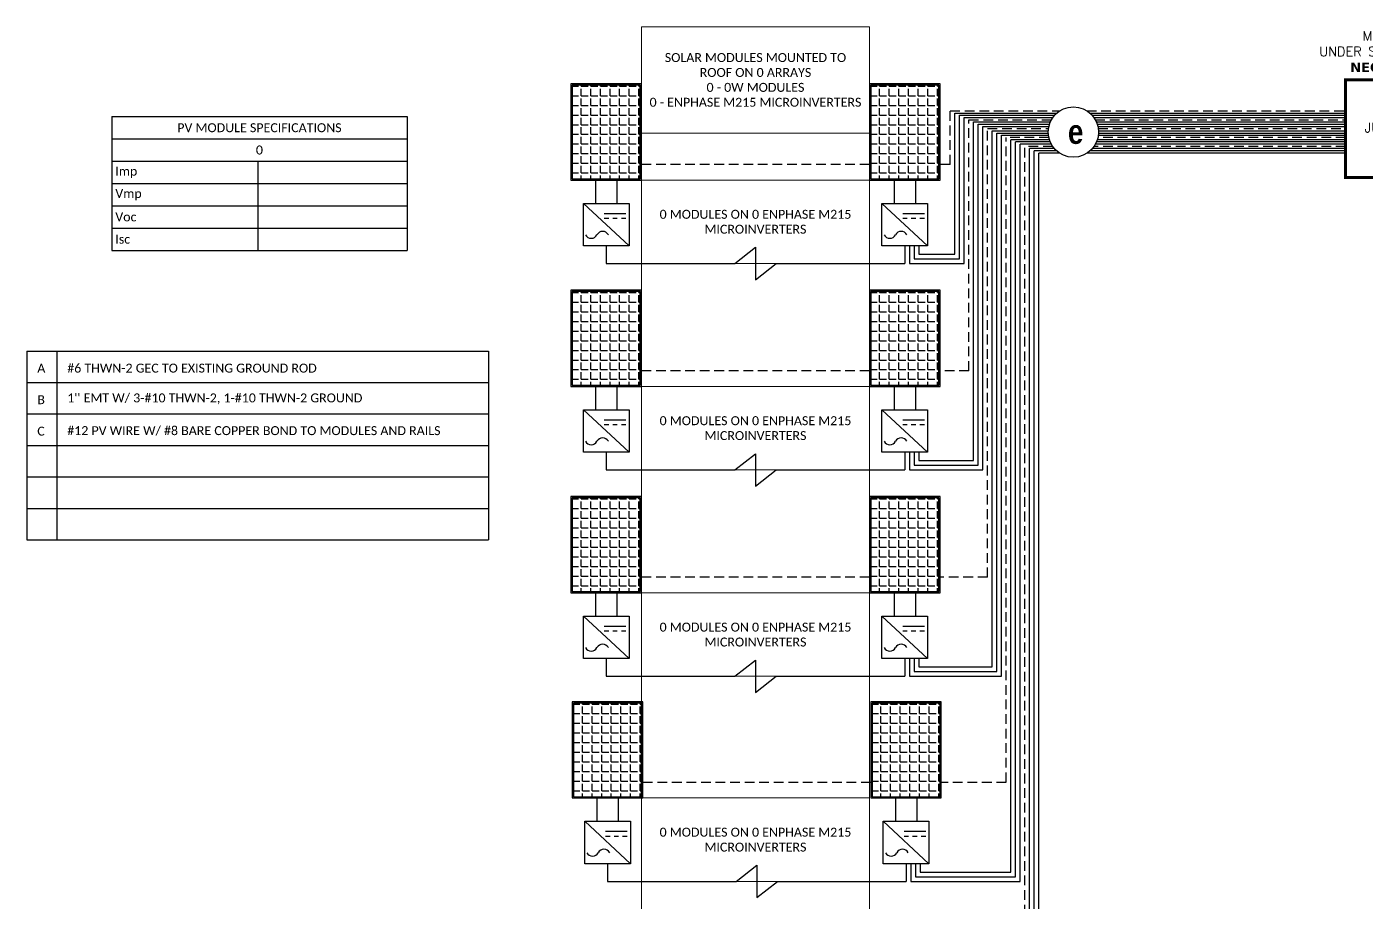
# Model space of a CAD drawing. Header units: feet. Extents: x 14492 to 15290, y 16026 to 16618.
# Drawn here: x 14492 to 15010, y 16280 to 16618 of the extents above; entities that cross this region are included whole.
import ezdxf

# ---------------------------------------------------------------- set-up
doc = ezdxf.new("R2010")
doc.units = ezdxf.units.FT
doc.header["$MEASUREMENT"] = 0
doc.linetypes.add('HIDDEN', pattern=[0.375, 0.25, -0.125])
doc.styles.add('ONE LINE TXT', font='techb___.ttf')
doc.styles.get("Standard").update_dxf_attribs({"font": 'simplex.shx'})

# ---------------------------------------------------------------- blocks, each defined once
blk = doc.blocks.new('*T23')
at = {"layer": 'Defpoints', "color": 8, "linetype": 'ByBlock', "lineweight": 0, "transparency": 16777216}
for p, q in [((0, 0), (88.16, 0)), ((0, 0), (0, -409.45)), ((88.16, 0), (88.16, -409.45)), ((0, -41.08), (88.16, -41.08)), ((0, -59.24), (88.16, -59.24)), ((0, -91.46), (88.16, -91.46)), ((0, -138.99), (88.16, -138.99)), ((0, -171.21), (88.16, -171.21)), ((0, -218.74), (88.16, -218.74)), ((0, -250.97), (88.16, -250.97)), ((0, -297.99), (88.16, -297.99)), ((0, -330.21), (88.16, -330.21)), ((0, -377.23), (88.16, -377.23)), ((0, -409.45), (88.16, -409.45))]:
    blk.add_line(p, q, dxfattribs=at)
at = {"color": 0, "linetype": 'Continuous', "transparency": 16777216, "char_height": 3.4544, "width": 83.574, "attachment_point": 5}
for s, insert in [('{\\fCalibri|b0|i0|c0;SOLAR MODULES MOUNTED TO ROOF ON 0 ARRAYS^J0 - 0W MODULES^J0 - ENPHASE M215 MICROINVERTERS', (44.08, -20.54)), ('{\\fCalibri|b0|i0|c0;', (44.08, -50.16)), ('{\\fCalibri|b0|i0|c0;0 MODULES ON 0 ENPHASE M215 MICROINVERTERS', (44.08, -75.35)), ('{\\fCalibri|b0|i0|c0;', (44.08, -115.23)), ('{\\fCalibri|b0|i0|c0;0 MODULES ON 0 ENPHASE M215 MICROINVERTERS', (44.08, -155.1)), ('{\\fCalibri|b0|i0|c0;', (44.08, -194.98)), ('{\\fCalibri|b0|i0|c0;0 MODULES ON 0 ENPHASE M215 MICROINVERTERS', (44.08, -234.86)), ('{\\fCalibri|b0|i0|c0;', (44.08, -274.48)), ('{\\fCalibri|b0|i0|c0;0 MODULES ON 0 ENPHASE M215 MICROINVERTERS', (44.08, -314.1)), ('{\\fCalibri|b0|i0|c0;', (44.08, -353.72)), ('{\\fCalibri|b0|i0|c0;0 MODULES ON 0 ENPHASE M215 MICROINVERTERS', (44.08, -393.34))]:
    blk.add_mtext(s, dxfattribs=dict(at, insert=insert))
blk = doc.blocks.new('8x8box')
at = {"lineweight": 50, "const_width": 1.19}
blk.add_lwpolyline([(37.78, 0), (0, 0), (0, 37.78), (37.78, 37.78)], close=True, dxfattribs=at)
at = {"color": 1, "char_height": 3.6576, "attachment_point": 5}
for s, width, insert in [(' \\PMOUNTED \\PUNDER SOLAR MODULE\\P{\\fVerdana|b1|i0|c0|p34;NEC 690.34}', 73.0127, (18.01, 51.7)), ('8"x8"  JUNCTION BOX ', 0.4767, (19.03, 19.26))]:
    blk.add_mtext_dynamic_manual_height_columns(s, width=width, gutter_width=7.17, heights=[0], dxfattribs=dict(at, insert=insert))
blk = doc.blocks.new('*T24')
at = {"linetype": 'ByBlock', "lineweight": -2, "transparency": 16777216}
for p, q in [((0, 0), (178.52, 0)), ((0, 0), (0, -72.97)), ((11.58, 0), (11.58, -72.97)), ((178.52, 0), (178.52, -72.97)), ((0, -12.11), (178.52, -12.11)), ((0, -24.28), (178.52, -24.28)), ((0, -36.46), (178.52, -36.46)), ((0, -48.64), (178.52, -48.64)), ((0, -60.81), (178.52, -60.81)), ((0, -72.97), (178.52, -72.97))]:
    blk.add_line(p, q, dxfattribs=at)
at = {"color": 0, "linetype": 'Continuous', "transparency": 16777216, "char_height": 3.4544, "attachment_point": 7}
for s, insert, width in [('{\\fCalibri|b0|i0|c0;A', (4.06, -8.36), 3.4544), ('{\\fCalibri|b0|i0|c0;#6 THWN-2 GEC TO EXISTING GROUND ROD', (15.65, -8.36), 158.8095), ('{\\fCalibri|b0|i0|c0;B', (4.06, -20.53), 3.4544), ("{\\fCalibri|b0|i0|c0;1'' EMT W/ 3-#10 THWN-2, 1-#10 THWN-2 GROUND", (15.65, -20.53), 158.8095), ('{\\fCalibri|b0|i0|c0;C', (4.06, -32.71), 3.4544), ('{\\fCalibri|b0|i0|c0;#12 PV WIRE W/ #8 BARE COPPER BOND TO MODULES AND RAILS', (15.65, -32.71), 158.8095), ('{\\fCalibri|b0|i0|c0;', (4.06, -44.89), 3.4544), ('{\\fCalibri|b0|i0|c0;', (15.65, -44.89), 158.8095), ('{\\fCalibri|b0|i0|c0;', (4.06, -57.06), 3.4544), ('{\\fCalibri|b0|i0|c0;', (15.65, -57.06), 158.8095), ('{\\fCalibri|b0|i0|c0;', (4.06, -69.22), 3.4544), ('{\\fCalibri|b0|i0|c0;', (15.65, -69.22), 158.8095)]:
    blk.add_mtext(s, dxfattribs=dict(at, insert=insert, width=width))
blk = doc.blocks.new('*T25')
at = {"color": 0, "lineweight": -2, "transparency": 16777216}
for p, q in [((0, 0), (114.19, 0)), ((0, 0), (0, -51.69)), ((114.19, 0), (114.19, -51.69)), ((0, -8.62), (114.19, -8.62)), ((0, -17.23), (114.19, -17.23)), ((56.41, -17.23), (56.41, -51.69)), ((0, -25.85), (114.19, -25.85)), ((0, -34.46), (114.19, -34.46)), ((0, -43.08), (114.19, -43.08)), ((0, -51.69), (114.19, -51.69))]:
    blk.add_line(p, q, dxfattribs=at)
at = {"color": 0, "linetype": 'Continuous', "transparency": 16777216, "char_height": 3.4544}
for s, insert, width, attachment_point in [('{\\fCalibri|b0|i0|c0;PV MODULE SPECIFICATIONS', (57.09, -4.31), 111.433, 5), ('{\\fCalibri|b0|i0|c0;0', (57.09, -12.92), 111.433, 5), ('{\\fCalibri|b0|i0|c0;Imp', (1.38, -21.54), 53.6551, 4), ('{\\fCalibri|b0|i0|c0;', (57.78, -21.54), 55.0254, 4), ('{\\fCalibri|b0|i0|c0;Vmp', (1.38, -30.15), 53.6551, 4), ('{\\fCalibri|b0|i0|c0;', (57.78, -30.15), 55.0254, 4), ('{\\fCalibri|b0|i0|c0;Voc', (1.38, -38.77), 53.6551, 4), ('{\\fCalibri|b0|i0|c0;', (57.78, -38.77), 55.0254, 4), ('{\\fCalibri|b0|i0|c0;Isc', (1.38, -47.39), 53.6551, 4), ('{\\fCalibri|b0|i0|c0;', (57.78, -47.39), 55.0254, 4)]:
    blk.add_mtext(s, dxfattribs=dict(at, insert=insert, width=width, attachment_point=attachment_point))

msp = doc.modelspace()

# ---------------------------------------------------------------- hatches: boundary and pattern name
at = {"linetype": 'Continuous'}
h = msp.add_hatch(dxfattribs=at)
h.set_pattern_fill('ANGLE', color=256, scale=13.54666)
h.set_pattern_definition([(0, (14766.325, 4576.9447), (0, 3.7253315), [2.709332, -1.0159995]), (90, (14766.325, 4576.9447), (-3.7253315, 2e-16), [2.709332, -1.0159995])])
h.paths.add_polyline_path([(14703.31, 16595.24), (14703.31, 16559.06), (14729.55, 16559.06), (14729.55, 16595.24)])
h = msp.add_hatch(dxfattribs=at)
h.set_pattern_fill('ANGLE', color=256, scale=13.54666)
h.set_pattern_definition([(0, (14881.745, 4576.9447), (0, 3.7253315), [2.709332, -1.0159995]), (90, (14881.745, 4576.9447), (-3.7253315, 2e-16), [2.709332, -1.0159995])])
h.paths.add_polyline_path([(14818.73, 16595.24), (14818.73, 16559.06), (14844.97, 16559.06), (14844.97, 16595.24)])
h = msp.add_hatch(dxfattribs=at)
h.set_pattern_fill('ANGLE', color=256, scale=13.54666)
h.set_pattern_definition([(0, (14766.325, 4497.1916), (0, 3.7253315), [2.709332, -1.0159995]), (90, (14766.325, 4497.1916), (-3.7253315, 2e-16), [2.709332, -1.0159995])])
h.paths.add_polyline_path([(14703.31, 16515.49), (14703.31, 16479.31), (14729.55, 16479.31), (14729.55, 16515.49)])
h = msp.add_hatch(dxfattribs=at)
h.set_pattern_fill('ANGLE', color=256, scale=13.54666)
h.set_pattern_definition([(0, (14881.745, 4497.1916), (0, 3.7253315), [2.709332, -1.0159995]), (90, (14881.745, 4497.1916), (-3.7253315, 2e-16), [2.709332, -1.0159995])])
h.paths.add_polyline_path([(14818.73, 16515.49), (14818.73, 16479.31), (14844.97, 16479.31), (14844.97, 16515.49)])
h = msp.add_hatch(dxfattribs=at)
h.set_pattern_fill('ANGLE', color=256, scale=13.54666)
h.set_pattern_definition([(0, (14766.325, 4417.4385), (0, 3.7253315), [2.709332, -1.0159995]), (90, (14766.325, 4417.4385), (-3.7253315, 2e-16), [2.709332, -1.0159995])])
h.paths.add_polyline_path([(14703.31, 16435.74), (14703.31, 16399.55), (14729.55, 16399.55), (14729.55, 16435.74)])
h = msp.add_hatch(dxfattribs=at)
h.set_pattern_fill('ANGLE', color=256, scale=13.54666)
h.set_pattern_definition([(0, (14881.745, 4417.4385), (0, 3.7253315), [2.709332, -1.0159995]), (90, (14881.745, 4417.4385), (-3.7253315, 2e-16), [2.709332, -1.0159995])])
h.paths.add_polyline_path([(14818.73, 16435.74), (14818.73, 16399.55), (14844.97, 16399.55), (14844.97, 16435.74)])
h = msp.add_hatch(dxfattribs=at)
h.set_pattern_fill('ANGLE', color=256, scale=13.54666)
h.set_pattern_definition([(0, (14766.834, 4338.1944), (0, 3.7253315), [2.709332, -1.0159995]), (90, (14766.834, 4338.1944), (-3.7253315, 2e-16), [2.709332, -1.0159995])])
h.paths.add_polyline_path([(14703.82, 16356.49), (14703.82, 16320.31), (14730.06, 16320.31), (14730.06, 16356.49)])
h = msp.add_hatch(dxfattribs=at)
h.set_pattern_fill('ANGLE', color=256, scale=13.54666)
h.set_pattern_definition([(0, (14882.254, 4338.1944), (0, 3.7253315), [2.709332, -1.0159995]), (90, (14882.254, 4338.1944), (-3.7253315, 2e-16), [2.709332, -1.0159995])])
h.paths.add_polyline_path([(14819.24, 16356.49), (14819.24, 16320.31), (14845.48, 16320.31), (14845.48, 16356.49)])

# ---------------------------------------------------------------- linework, layer by layer
at = {"color": 92, "linetype": 'HIDDEN', "ltscale": 15}
for p, q in [((14849.45, 16564.6), (14849.45, 16585.34)), ((14849.45, 16585.34), (14891.88, 16585.34)), ((14856.66, 16581.9), (14888.59, 16581.9)), ((14856.66, 16484.85), (14856.66, 16581.9)), ((14902.21, 16585.34), (15002.28, 16585.34)), ((14905.5, 16581.9), (15002.28, 16581.9)), ((14863.87, 16578.45), (14887.42, 16578.45)), ((14863.87, 16405.09), (14863.87, 16578.45)), ((14906.66, 16578.45), (15002.28, 16578.45)), ((14887.56, 16575.01), (14871.08, 16575.01)), ((14871.08, 16325.94), (14871.08, 16575.01)), ((14878.29, 16246.7), (14878.29, 16571.57)), ((14889.06, 16571.57), (14878.29, 16571.57)), ((15002.28, 16571.57), (14905.02, 16571.57)), ((15002.28, 16575.01), (14906.53, 16575.01)), ((14849.45, 16564.6), (14845.48, 16564.6)), ((14856.66, 16484.85), (14845.48, 16484.85)), ((14863.87, 16405.09), (14845.48, 16405.09)), ((14871.08, 16325.85), (14845.99, 16325.85))]:
    msp.add_line(p, q, dxfattribs=at)
at = {"color": 253, "linetype": 'Continuous'}
for p, q in [((14851.25, 16529.93), (14851.25, 16584.48)), ((14851.25, 16584.48), (14890.71, 16584.48)), ((14903.37, 16584.48), (15002.28, 16584.48)), ((14858.46, 16581.04), (14888.16, 16581.04)), ((14858.46, 16450.18), (14858.46, 16581.04)), ((14865.67, 16577.59), (14887.34, 16577.59)), ((14865.67, 16370.43), (14865.67, 16577.59)), ((14905.93, 16581.04), (15002.28, 16581.04)), ((14906.75, 16577.59), (15002.28, 16577.59)), ((14887.79, 16574.15), (14872.88, 16574.15)), ((14872.88, 16291.18), (14872.88, 16574.15)), ((14880.09, 16211.94), (14880.09, 16570.71)), ((14889.74, 16570.71), (14880.09, 16570.71)), ((15002.28, 16570.71), (14904.35, 16570.71)), ((15002.28, 16574.15), (14906.3, 16574.15)), ((14837.26, 16529.93), (14851.25, 16529.93)), ((14837.26, 16450.18), (14858.46, 16450.18)), ((14837.26, 16370.43), (14865.67, 16370.43)), ((14837.77, 16291.18), (14872.88, 16291.18))]:
    msp.add_line(p, q, dxfattribs=at)
at = {"color": 10, "linetype": 'Continuous'}
for p, q in [((14853.06, 16528.13), (14853.06, 16583.62)), ((14853.06, 16583.62), (14889.83, 16583.62)), ((14904.26, 16583.62), (15002.28, 16583.62)), ((14860.26, 16580.18), (14887.82, 16580.18)), ((14860.26, 16448.38), (14860.26, 16580.18)), ((14867.47, 16576.73), (14887.34, 16576.73)), ((14867.47, 16368.62), (14867.47, 16576.73)), ((14906.26, 16580.18), (15002.28, 16580.18)), ((14906.75, 16576.73), (15002.28, 16576.73)), ((14888.11, 16573.29), (14874.68, 16573.29)), ((14874.68, 16289.38), (14874.68, 16573.29)), ((15002.28, 16573.29), (14905.98, 16573.29)), ((14881.89, 16210.14), (14881.89, 16569.85)), ((14890.59, 16569.85), (14881.89, 16569.85)), ((15002.28, 16569.85), (14903.5, 16569.85)), ((14835.46, 16528.13), (14853.06, 16528.13)), ((14835.46, 16448.38), (14860.26, 16448.38)), ((14835.46, 16368.62), (14867.47, 16368.62)), ((14835.97, 16289.38), (14874.68, 16289.38))]:
    msp.add_line(p, q, dxfattribs=at)
at = {"linetype": 'Continuous'}
for p, q in [((14854.86, 16526.33), (14854.86, 16582.76)), ((14854.86, 16582.76), (14889.14, 16582.76)), ((14904.95, 16582.76), (15002.28, 16582.76)), ((14862.07, 16579.31), (14887.58, 16579.31)), ((14862.07, 16446.58), (14862.07, 16579.31)), ((14869.28, 16575.87), (14887.41, 16575.87)), ((14869.28, 16366.82), (14869.28, 16575.87)), ((14906.5, 16579.31), (15002.28, 16579.31)), ((14906.68, 16575.87), (15002.28, 16575.87)), ((14888.53, 16572.43), (14876.48, 16572.43)), ((14876.48, 16287.58), (14876.48, 16572.43)), ((15002.28, 16572.43), (14905.56, 16572.43)), ((14883.69, 16208.33), (14883.69, 16568.99)), ((14891.71, 16568.99), (14883.69, 16568.99)), ((15002.28, 16568.99), (14902.37, 16568.99)), ((14712.28, 16558.55), (14712.28, 16549.54)), ((14720.59, 16558.55), (14720.59, 16549.54)), ((14827.7, 16558.55), (14827.7, 16549.54)), ((14836.01, 16558.55), (14836.01, 16549.54)), ((14707.61, 16549.54), (14725.26, 16549.54)), ((14707.61, 16533.15), (14707.61, 16549.54)), ((14707.61, 16549.54), (14725.26, 16533.15)), ((14725.26, 16549.54), (14725.26, 16533.15)), ((14823.03, 16549.54), (14840.68, 16549.54)), ((14823.03, 16533.15), (14823.03, 16549.54)), ((14823.03, 16549.54), (14840.68, 16533.15)), ((14840.68, 16549.54), (14840.68, 16533.15)), ((14725.26, 16533.15), (14707.61, 16533.15)), ((14840.68, 16533.15), (14823.03, 16533.15)), ((14833.65, 16526.33), (14854.86, 16526.33)), ((14712.28, 16478.8), (14712.28, 16469.79)), ((14720.59, 16478.8), (14720.59, 16469.79)), ((14827.7, 16478.8), (14827.7, 16469.79)), ((14836.01, 16478.8), (14836.01, 16469.79)), ((14707.61, 16469.79), (14725.26, 16469.79)), ((14707.61, 16453.39), (14707.61, 16469.79)), ((14707.61, 16469.79), (14725.26, 16453.39)), ((14725.26, 16469.79), (14725.26, 16453.39)), ((14823.03, 16469.79), (14840.68, 16469.79)), ((14823.03, 16453.39), (14823.03, 16469.79)), ((14823.03, 16469.79), (14840.68, 16453.39)), ((14840.68, 16469.79), (14840.68, 16453.39)), ((14725.26, 16453.39), (14707.61, 16453.39)), ((14840.68, 16453.39), (14823.03, 16453.39)), ((14833.65, 16446.58), (14862.07, 16446.58)), ((14712.28, 16399.04), (14712.28, 16390.03)), ((14720.59, 16399.04), (14720.59, 16390.03)), ((14827.7, 16399.04), (14827.7, 16390.03)), ((14836.01, 16399.04), (14836.01, 16390.03)), ((14707.61, 16390.03), (14725.26, 16390.03)), ((14707.61, 16373.64), (14707.61, 16390.03)), ((14707.61, 16390.03), (14725.26, 16373.64)), ((14725.26, 16390.03), (14725.26, 16373.64)), ((14823.03, 16390.03), (14840.68, 16390.03)), ((14823.03, 16373.64), (14823.03, 16390.03)), ((14823.03, 16390.03), (14840.68, 16373.64)), ((14840.68, 16390.03), (14840.68, 16373.64)), ((14725.26, 16373.64), (14707.61, 16373.64)), ((14840.68, 16373.64), (14823.03, 16373.64)), ((14833.65, 16366.82), (14869.28, 16366.82)), ((14712.79, 16319.8), (14712.79, 16310.79)), ((14721.09, 16319.8), (14721.09, 16310.79)), ((14828.21, 16319.8), (14828.21, 16310.79)), ((14836.51, 16319.8), (14836.51, 16310.79)), ((14708.12, 16310.79), (14725.76, 16310.79)), ((14708.12, 16294.4), (14708.12, 16310.79)), ((14708.12, 16310.79), (14725.76, 16294.4)), ((14725.76, 16310.79), (14725.76, 16294.4)), ((14823.54, 16310.79), (14841.18, 16310.79)), ((14823.54, 16294.4), (14823.54, 16310.79)), ((14823.54, 16310.79), (14841.18, 16294.4)), ((14841.18, 16310.79), (14841.18, 16294.4)), ((14725.76, 16294.4), (14708.12, 16294.4)), ((14841.18, 16294.4), (14823.54, 16294.4)), ((14834.16, 16287.58), (14876.48, 16287.58))]:
    msp.add_line(p, q, dxfattribs=at)
at = {"color": 7, "linetype": 'Continuous'}
for p, q in [((14724.03, 16545.55), (14715.64, 16545.55)), ((14839.45, 16545.55), (14831.06, 16545.55)), ((14717.39, 16543.73), (14715.64, 16543.73)), ((14720.71, 16543.73), (14718.96, 16543.73)), ((14724.03, 16543.73), (14722.28, 16543.73)), ((14832.81, 16543.73), (14831.06, 16543.73)), ((14836.13, 16543.73), (14834.38, 16543.73)), ((14839.45, 16543.73), (14837.7, 16543.73)), ((14766.19, 16526.33), (14774.14, 16532.59)), ((14774.14, 16532.59), (14774.14, 16520.06)), ((14774.14, 16520.06), (14782.1, 16526.33)), ((14724.03, 16465.79), (14715.64, 16465.79)), ((14717.39, 16463.98), (14715.64, 16463.98)), ((14720.71, 16463.98), (14718.96, 16463.98)), ((14724.03, 16463.98), (14722.28, 16463.98)), ((14839.45, 16465.79), (14831.06, 16465.79)), ((14832.81, 16463.98), (14831.06, 16463.98)), ((14836.13, 16463.98), (14834.38, 16463.98)), ((14839.45, 16463.98), (14837.7, 16463.98)), ((14766.19, 16446.58), (14774.14, 16452.84)), ((14774.14, 16452.84), (14774.14, 16440.31)), ((14774.14, 16440.31), (14782.1, 16446.58)), ((14724.03, 16386.04), (14715.64, 16386.04)), ((14839.45, 16386.04), (14831.06, 16386.04)), ((14717.39, 16384.22), (14715.64, 16384.22)), ((14720.71, 16384.22), (14718.96, 16384.22)), ((14724.03, 16384.22), (14722.28, 16384.22)), ((14832.81, 16384.22), (14831.06, 16384.22)), ((14836.13, 16384.22), (14834.38, 16384.22)), ((14839.45, 16384.22), (14837.7, 16384.22)), ((14766.19, 16366.82), (14774.14, 16373.09)), ((14774.14, 16373.09), (14774.14, 16360.56)), ((14774.14, 16360.56), (14782.1, 16366.82)), ((14724.54, 16306.8), (14716.15, 16306.8)), ((14839.96, 16306.8), (14831.57, 16306.8)), ((14717.9, 16304.98), (14716.15, 16304.98)), ((14721.22, 16304.98), (14719.47, 16304.98)), ((14724.54, 16304.98), (14722.79, 16304.98)), ((14833.32, 16304.98), (14831.57, 16304.98)), ((14836.64, 16304.98), (14834.89, 16304.98)), ((14839.96, 16304.98), (14838.21, 16304.98)), ((14766.7, 16287.58), (14774.65, 16293.84)), ((14774.65, 16293.84), (14774.65, 16281.31)), ((14774.65, 16281.31), (14782.61, 16287.58))]:
    msp.add_line(p, q, dxfattribs=at)
at = {"linetype": 'Continuous', "flags": 128}
for points in [[(14702.8, 16595.75), (14702.8, 16558.55), (14730.06, 16558.55), (14730.06, 16595.75), (14702.8, 16595.75)], [(14818.22, 16595.75), (14818.22, 16558.55), (14845.48, 16558.55), (14845.48, 16595.75), (14818.22, 16595.75)], [(14716.43, 16533.15), (14716.43, 16526.33)], [(14831.85, 16533.15), (14831.85, 16526.33)], [(14833.65, 16533.15), (14833.65, 16526.33)], [(14716.43, 16526.33), (14766.19, 16526.33)], [(14782.1, 16526.33), (14831.85, 16526.33)], [(14702.8, 16516), (14702.8, 16478.8), (14730.06, 16478.8), (14730.06, 16516), (14702.8, 16516)], [(14818.22, 16516), (14818.22, 16478.8), (14845.48, 16478.8), (14845.48, 16516), (14818.22, 16516)], [(14716.43, 16453.39), (14716.43, 16446.58)], [(14831.85, 16453.39), (14831.85, 16446.58)], [(14833.65, 16453.39), (14833.65, 16446.58)], [(14716.43, 16446.58), (14766.19, 16446.58)], [(14782.1, 16446.58), (14831.85, 16446.58)], [(14702.8, 16436.24), (14702.8, 16399.04), (14730.06, 16399.04), (14730.06, 16436.24), (14702.8, 16436.24)], [(14818.22, 16436.24), (14818.22, 16399.04), (14845.48, 16399.04), (14845.48, 16436.24), (14818.22, 16436.24)], [(14716.43, 16373.64), (14716.43, 16366.82)], [(14831.85, 16373.64), (14831.85, 16366.82)], [(14833.65, 16373.64), (14833.65, 16366.82)], [(14716.43, 16366.82), (14766.19, 16366.82)], [(14782.1, 16366.82), (14831.85, 16366.82)], [(14703.31, 16357), (14703.31, 16319.8), (14730.57, 16319.8), (14730.57, 16357), (14703.31, 16357)], [(14818.73, 16357), (14818.73, 16319.8), (14845.99, 16319.8), (14845.99, 16357), (14818.73, 16357)], [(14716.94, 16294.4), (14716.94, 16287.58)], [(14832.36, 16294.4), (14832.36, 16287.58)], [(14834.16, 16294.4), (14834.16, 16287.58)], [(14716.94, 16287.58), (14766.7, 16287.58)], [(14782.61, 16287.58), (14832.36, 16287.58)]]:
    msp.add_lwpolyline(points, dxfattribs=at)
for points in [[(14703.31, 16595.24), (14703.31, 16559.06), (14729.55, 16559.06), (14729.55, 16595.24)], [(14818.73, 16595.24), (14818.73, 16559.06), (14844.97, 16559.06), (14844.97, 16595.24)], [(14703.31, 16515.49), (14703.31, 16479.31), (14729.55, 16479.31), (14729.55, 16515.49)], [(14818.73, 16515.49), (14818.73, 16479.31), (14844.97, 16479.31), (14844.97, 16515.49)], [(14703.31, 16435.74), (14703.31, 16399.55), (14729.55, 16399.55), (14729.55, 16435.74)], [(14818.73, 16435.74), (14818.73, 16399.55), (14844.97, 16399.55), (14844.97, 16435.74)], [(14703.82, 16356.49), (14703.82, 16320.31), (14730.06, 16320.31), (14730.06, 16356.49)], [(14819.24, 16356.49), (14819.24, 16320.31), (14845.48, 16320.31), (14845.48, 16356.49)]]:
    msp.add_lwpolyline(points, close=True, dxfattribs=at)
at = {"color": 92, "linetype": 'HIDDEN', "ltscale": 15, "flags": 128}
for points in [[(14818.22, 16564.6), (14730.06, 16564.6)], [(14818.22, 16484.85), (14730.06, 16484.85)], [(14818.22, 16405.09), (14730.06, 16405.09)], [(14818.73, 16325.85), (14730.57, 16325.85)]]:
    msp.add_lwpolyline(points, dxfattribs=at)
at = {"color": 10, "linetype": 'Continuous', "flags": 128}
for points in [[(14835.46, 16533.15), (14835.46, 16528.13)], [(14835.46, 16453.39), (14835.46, 16448.38)], [(14835.46, 16373.64), (14835.46, 16368.62)], [(14835.97, 16294.4), (14835.97, 16289.38)]]:
    msp.add_lwpolyline(points, dxfattribs=at)
at = {"color": 253, "linetype": 'Continuous', "flags": 128}
for points in [[(14837.26, 16533.15), (14837.26, 16529.93)], [(14837.26, 16453.39), (14837.26, 16450.18)], [(14837.26, 16373.64), (14837.26, 16370.43)], [(14837.77, 16294.4), (14837.77, 16291.18)]]:
    msp.add_lwpolyline(points, dxfattribs=at)
at = {"color": 7, "linetype": 'Continuous'}
msp.add_circle((14897.04, 16577.11), 9.72, dxfattribs=at)
at = {"linetype": 'Continuous'}
for centre, start, end in [((14710.67, 16538.56), 207.6639, 332.3361), ((14715.06, 16536.26), 27.6639, 152.3361), ((14826.09, 16538.56), 207.6639, 332.3361), ((14830.48, 16536.26), 27.6639, 152.3361), ((14710.67, 16458.8), 207.6639, 332.3361), ((14715.06, 16456.5), 27.6639, 152.3361), ((14826.09, 16458.8), 207.6639, 332.3361), ((14830.48, 16456.5), 27.6639, 152.3361), ((14715.06, 16376.75), 27.6639, 152.3361), ((14830.48, 16376.75), 27.6639, 152.3361), ((14710.67, 16379.05), 207.6639, 332.3361), ((14826.09, 16379.05), 207.6639, 332.3361), ((14711.18, 16299.8), 207.6639, 332.3361), ((14715.57, 16297.51), 27.6639, 152.3361), ((14826.6, 16299.8), 207.6639, 332.3361), ((14830.99, 16297.51), 27.6639, 152.3361)]:
    msp.add_arc(centre, 2.48, start, end, dxfattribs=at)

# ---------------------------------------------------------------- block references
for name, p in [('*T23', (14730.06, 16617.79)), ('*T25', (14525.27, 16583.09)), ('*T24', (14492.42, 16492.5))]:
    msp.add_blockref(name, p)
at = {"color": 7}
msp.add_blockref('8x8box', (15002.28, 16559.54), dxfattribs=at)

# ---------------------------------------------------------------- texts
at = {"color": 1, "linetype": 'Continuous', "insert": (14894.93, 16581.94), "char_height": 9.3833, "attachment_point": 1, "style": 'ONE LINE TXT'}
msp.add_mtext_dynamic_manual_height_columns('{\\W1;\\C256;e}', width=0.1385, gutter_width=2.13, heights=[0], dxfattribs=at)

doc.saveas('drawing.dxf')
